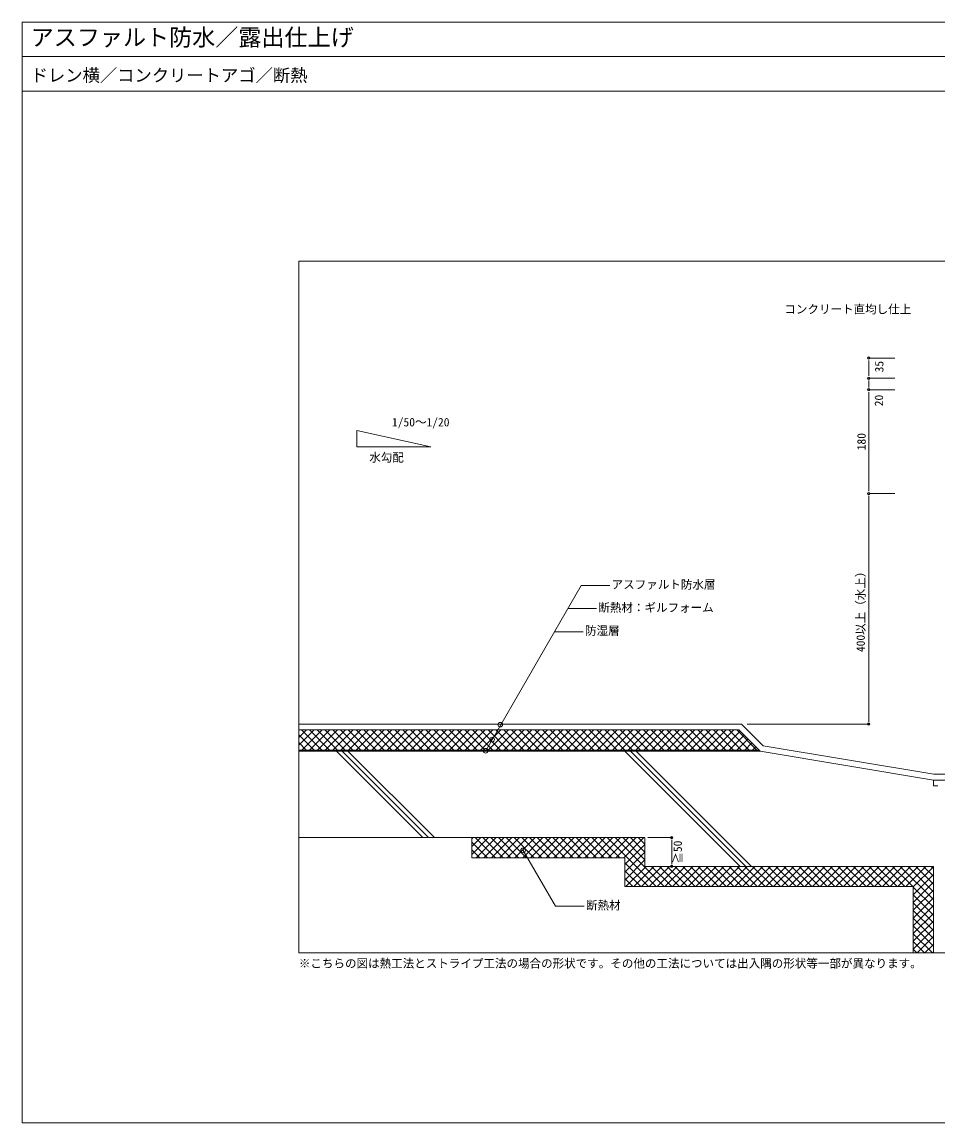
# Model space of a CAD drawing. Units: millimetres, scale not verified. Extents: x -1380 to 1380, y -955 to 955.
# Drawn here: x -1380 to 208, y -955 to 955 of the extents above; entities that cross this region are included whole.
import ezdxf
from ezdxf.enums import TextEntityAlignment as Align

# ---------------------------------------------------------------- set-up
doc = ezdxf.new("R2010")
doc.units = ezdxf.units.MM
doc.header["$LTSCALE"] = 3
for name, color, linetype, lineweight in [('0-0_0', 7, 'Continuous', 9), ('0-1_HATCH', 9, 'Continuous', 18), ('0-3_KUTAI', 3, 'Continuous', 18), ('0-4_BOUSUI', 1, 'Continuous', 18), ('0-5_MOJI', 7, 'Continuous', 18), ('0-6_sunpo', 7, 'Continuous', 18), ('0-8_dannnetu', 6, 'Continuous', 18), ('0-A_KANAMONO', 4, 'Continuous', 18), ('0-B_WAKU', 7, 'Continuous', 18)]:
    doc.layers.add(name, color=color, linetype=linetype, lineweight=lineweight)
doc.styles.add('ＭＳ ゴシック', font='')
doc.styles.get('ＭＳ ゴシック').set_extended_font_data('MS Gothic')

# ---------------------------------------------------------------- blocks, each defined once
blk = doc.blocks.new('_DOT')
at = {"layer": '0-0_0'}
for p, q in [((-0.5, 0), (-1, 0)), ((0.25, 0), (-0.25, 0))]:
    blk.add_line(p, q, dxfattribs=at)
blk.add_circle((0, 0), 0.25, dxfattribs=at)

msp = doc.modelspace()

# ---------------------------------------------------------------- linework, layer by layer
at = {"layer": '0-0_0', "lineweight": 18}
msp.add_line((-1380.017, 895.026), (1379.983, 895.026), dxfattribs=at)
msp.add_lwpolyline([(899.983, -659.974), (-900.017, -659.974), (-900.017, 540.026), (899.983, 540.026)], close=True, dxfattribs=at)
at = {"layer": '0-1_HATCH'}
for p, q in [((-900.017, -286.159), (-886.832, -272.974)), ((-900.017, -299.629), (-873.362, -272.974)), ((-873.679, -307.974), (-900.017, -281.636)), ((-860.208, -307.974), (-895.208, -272.974)), ((-894.891, -307.974), (-859.891, -272.974)), ((-846.738, -307.974), (-881.738, -272.974)), ((-881.421, -307.974), (-846.421, -272.974)), ((-833.268, -307.974), (-868.268, -272.974)), ((-867.951, -307.974), (-832.951, -272.974)), ((-819.797, -307.974), (-854.797, -272.974)), ((-854.48, -307.974), (-819.48, -272.974)), ((-806.327, -307.974), (-841.327, -272.974)), ((-841.01, -307.974), (-806.01, -272.974)), ((-792.856, -307.974), (-827.856, -272.974)), ((-827.539, -307.974), (-792.539, -272.974)), ((-779.386, -307.974), (-814.386, -272.974)), ((-814.069, -307.974), (-779.069, -272.974)), ((-765.916, -307.974), (-800.916, -272.974)), ((-800.599, -307.974), (-765.599, -272.974)), ((-752.445, -307.974), (-787.445, -272.974)), ((-787.128, -307.974), (-752.128, -272.974)), ((-738.975, -307.974), (-773.975, -272.974)), ((-773.658, -307.974), (-738.658, -272.974)), ((-725.504, -307.974), (-760.504, -272.974)), ((-760.188, -307.974), (-725.188, -272.974)), ((-712.034, -307.974), (-747.034, -272.974)), ((-746.717, -307.974), (-711.717, -272.974)), ((-698.564, -307.974), (-733.564, -272.974)), ((-733.247, -307.974), (-698.247, -272.974)), ((-685.093, -307.974), (-720.093, -272.974)), ((-719.776, -307.974), (-684.776, -272.974)), ((-671.623, -307.974), (-706.623, -272.974)), ((-706.306, -307.974), (-671.306, -272.974)), ((-658.153, -307.974), (-693.153, -272.974)), ((-692.836, -307.974), (-657.836, -272.974)), ((-644.682, -307.974), (-679.682, -272.974)), ((-679.365, -307.974), (-644.365, -272.974)), ((-631.212, -307.974), (-666.212, -272.974)), ((-665.895, -307.974), (-630.895, -272.974)), ((-617.741, -307.974), (-652.741, -272.974)), ((-652.424, -307.974), (-617.424, -272.974)), ((-604.271, -307.974), (-639.271, -272.974)), ((-638.954, -307.974), (-603.954, -272.974)), ((-590.801, -307.974), (-625.801, -272.974)), ((-625.484, -307.974), (-590.484, -272.974)), ((-577.33, -307.974), (-612.33, -272.974)), ((-612.013, -307.974), (-577.013, -272.974)), ((-563.86, -307.974), (-598.86, -272.974)), ((-598.543, -307.974), (-563.543, -272.974)), ((-550.389, -307.974), (-585.389, -272.974)), ((-585.073, -307.974), (-550.073, -272.974)), ((-536.919, -307.974), (-571.919, -272.974)), ((-571.602, -307.974), (-536.602, -272.974)), ((-523.449, -307.974), (-558.449, -272.974)), ((-558.132, -307.974), (-523.132, -272.974)), ((-509.978, -307.974), (-544.978, -272.974)), ((-544.661, -307.974), (-509.661, -272.974)), ((-496.508, -307.974), (-531.508, -272.974)), ((-531.191, -307.974), (-496.191, -272.974)), ((-483.038, -307.974), (-518.038, -272.974)), ((-517.721, -307.974), (-482.721, -272.974)), ((-469.567, -307.974), (-504.567, -272.974)), ((-504.25, -307.974), (-469.25, -272.974)), ((-456.097, -307.974), (-491.097, -272.974)), ((-490.78, -307.974), (-455.78, -272.974)), ((-442.626, -307.974), (-477.626, -272.974)), ((-477.309, -307.974), (-442.309, -272.974)), ((-429.156, -307.974), (-464.156, -272.974)), ((-463.839, -307.974), (-428.839, -272.974)), ((-415.686, -307.974), (-450.686, -272.974)), ((-450.369, -307.974), (-415.369, -272.974)), ((-402.215, -307.974), (-437.215, -272.974)), ((-436.898, -307.974), (-401.898, -272.974)), ((-388.745, -307.974), (-423.745, -272.974)), ((-423.428, -307.974), (-388.428, -272.974)), ((-375.275, -307.974), (-410.275, -272.974)), ((-409.958, -307.974), (-374.958, -272.974)), ((-361.804, -307.974), (-396.804, -272.974)), ((-396.487, -307.974), (-361.487, -272.974)), ((-348.334, -307.974), (-383.334, -272.974)), ((-383.017, -307.974), (-348.017, -272.974)), ((-334.863, -307.974), (-369.863, -272.974)), ((-369.546, -307.974), (-334.546, -272.974)), ((-321.393, -307.974), (-356.393, -272.974)), ((-356.076, -307.974), (-321.076, -272.974)), ((-307.923, -307.974), (-342.923, -272.974)), ((-342.606, -307.974), (-307.606, -272.974)), ((-294.452, -307.974), (-329.452, -272.974)), ((-329.135, -307.974), (-294.135, -272.974)), ((-280.982, -307.974), (-315.982, -272.974)), ((-315.665, -307.974), (-280.665, -272.974)), ((-267.511, -307.974), (-302.511, -272.974)), ((-302.194, -307.974), (-267.194, -272.974)), ((-254.041, -307.974), (-289.041, -272.974)), ((-288.724, -307.974), (-253.724, -272.974)), ((-240.571, -307.974), (-275.571, -272.974)), ((-275.254, -307.974), (-240.254, -272.974)), ((-227.1, -307.974), (-262.1, -272.974)), ((-261.783, -307.974), (-226.783, -272.974)), ((-213.63, -307.974), (-248.63, -272.974)), ((-248.313, -307.974), (-213.313, -272.974)), ((-200.16, -307.974), (-235.16, -272.974)), ((-234.843, -307.974), (-199.843, -272.974)), ((-186.689, -307.974), (-221.689, -272.974)), ((-221.372, -307.974), (-186.372, -272.974)), ((-173.219, -307.974), (-208.219, -272.974)), ((-207.902, -307.974), (-172.902, -272.974)), ((-159.748, -307.974), (-194.748, -272.974)), ((-194.431, -307.974), (-159.431, -272.974)), ((-146.278, -307.974), (-181.278, -272.974)), ((-180.961, -307.974), (-145.961, -272.974)), ((-132.808, -307.974), (-167.808, -272.974)), ((-167.491, -307.974), (-134.754, -275.238)), ((-119.337, -307.974), (-154.337, -272.974)), ((-154.02, -307.974), (-128.018, -281.973)), ((-105.867, -307.974), (-140.867, -272.974)), ((-887.149, -307.974), (-900.017, -295.107)), ((-140.55, -307.974), (-121.283, -288.708)), ((-127.079, -307.974), (-114.548, -295.443)), ((-113.609, -307.974), (-107.813, -302.178)), ((-685.017, -459.974), (-835.017, -309.974)), ((-675.017, -459.974), (-825.017, -309.974)), ((-665.017, -459.974), (-815.017, -309.974)), ((-135.017, -509.974), (-335.017, -309.974)), ((-125.017, -509.974), (-325.017, -309.974)), ((-115.017, -509.974), (-315.017, -309.974)), ((-600.296, -462.128), (-598.142, -459.974)), ((-600.296, -475.598), (-584.672, -459.974)), ((-600.296, -489.069), (-571.201, -459.974)), ((-572.863, -494.974), (-600.296, -467.542)), ((-559.393, -494.974), (-594.393, -459.974)), ((-592.731, -494.974), (-557.731, -459.974)), ((-545.923, -494.974), (-580.923, -459.974)), ((-579.261, -494.974), (-544.261, -459.974)), ((-532.452, -494.974), (-567.452, -459.974)), ((-565.79, -494.974), (-530.79, -459.974)), ((-518.982, -494.974), (-553.982, -459.974)), ((-552.32, -494.974), (-517.32, -459.974)), ((-505.511, -494.974), (-540.511, -459.974)), ((-538.849, -494.974), (-503.849, -459.974)), ((-492.041, -494.974), (-527.041, -459.974)), ((-525.379, -494.974), (-490.379, -459.974)), ((-478.571, -494.974), (-513.571, -459.974)), ((-511.909, -494.974), (-476.909, -459.974)), ((-465.1, -494.974), (-500.1, -459.974)), ((-498.438, -494.974), (-463.438, -459.974)), ((-451.63, -494.974), (-486.63, -459.974)), ((-484.968, -494.974), (-449.968, -459.974)), ((-438.16, -494.974), (-473.16, -459.974)), ((-471.498, -494.974), (-436.498, -459.974)), ((-424.689, -494.974), (-459.689, -459.974)), ((-458.027, -494.974), (-423.027, -459.974)), ((-411.219, -494.974), (-446.219, -459.974)), ((-444.557, -494.974), (-409.557, -459.974)), ((-397.748, -494.974), (-432.748, -459.974)), ((-431.086, -494.974), (-396.086, -459.974)), ((-384.278, -494.974), (-419.278, -459.974)), ((-417.616, -494.974), (-382.616, -459.974)), ((-370.808, -494.974), (-405.808, -459.974)), ((-404.146, -494.974), (-369.146, -459.974)), ((-357.337, -494.974), (-392.337, -459.974)), ((-390.675, -494.974), (-355.675, -459.974)), ((-343.867, -494.974), (-378.867, -459.974)), ((-377.205, -494.974), (-342.205, -459.974)), ((-280.396, -544.974), (-365.396, -459.974)), ((-363.734, -494.974), (-328.734, -459.974)), ((-266.926, -544.974), (-351.926, -459.974)), ((-350.264, -494.974), (-315.264, -459.974)), ((-300.017, -498.413), (-338.456, -459.974)), ((-336.794, -494.974), (-301.794, -459.974)), ((-335.017, -506.668), (-300.017, -471.668)), ((-300.017, -484.943), (-324.985, -459.974)), ((-300.017, -471.473), (-311.515, -459.974)), ((-586.334, -494.974), (-600.296, -481.013)), ((-599.804, -494.974), (-600.296, -494.483)), ((-335.017, -520.138), (-300.017, -485.138)), ((-335.017, -533.609), (-300.017, -498.609)), ((-293.867, -544.974), (-335.017, -503.825)), ((-332.912, -544.974), (-297.912, -509.974)), ((-319.442, -544.974), (-284.442, -509.974)), ((-305.971, -544.974), (-270.971, -509.974)), ((-292.501, -544.974), (-257.501, -509.974)), ((-253.456, -544.974), (-288.456, -509.974)), ((-279.031, -544.974), (-244.031, -509.974)), ((-239.985, -544.974), (-274.985, -509.974)), ((-265.56, -544.974), (-230.56, -509.974)), ((-226.515, -544.974), (-261.515, -509.974)), ((-252.09, -544.974), (-217.09, -509.974)), ((-213.045, -544.974), (-248.045, -509.974)), ((-238.619, -544.974), (-203.619, -509.974)), ((-199.574, -544.974), (-234.574, -509.974)), ((-225.149, -544.974), (-190.149, -509.974)), ((-186.104, -544.974), (-221.104, -509.974)), ((-211.679, -544.974), (-176.679, -509.974)), ((-172.633, -544.974), (-207.633, -509.974)), ((-198.208, -544.974), (-163.208, -509.974)), ((-159.163, -544.974), (-194.163, -509.974)), ((-184.738, -544.974), (-149.738, -509.974)), ((-145.693, -544.974), (-180.693, -509.974)), ((-171.268, -544.974), (-136.268, -509.974)), ((-132.222, -544.974), (-167.222, -509.974)), ((-157.797, -544.974), (-122.797, -509.974)), ((-118.752, -544.974), (-153.752, -509.974)), ((-144.327, -544.974), (-109.327, -509.974)), ((-105.281, -544.974), (-140.281, -509.974)), ((-130.856, -544.974), (-95.856, -509.974)), ((-91.811, -544.974), (-126.811, -509.974)), ((-117.386, -544.974), (-82.386, -509.974)), ((-78.341, -544.974), (-113.341, -509.974)), ((-103.916, -544.974), (-68.916, -509.974)), ((-64.87, -544.974), (-99.87, -509.974)), ((-90.445, -544.974), (-55.445, -509.974)), ((-51.4, -544.974), (-86.4, -509.974)), ((-76.975, -544.974), (-41.975, -509.974)), ((-37.93, -544.974), (-72.93, -509.974)), ((-63.504, -544.974), (-28.504, -509.974)), ((-24.459, -544.974), (-59.459, -509.974)), ((-50.034, -544.974), (-15.034, -509.974)), ((-10.989, -544.974), (-45.989, -509.974)), ((-36.564, -544.974), (-1.564, -509.974)), ((2.482, -544.974), (-32.518, -509.974)), ((-23.093, -544.974), (11.907, -509.974)), ((15.952, -544.974), (-19.048, -509.974)), ((-9.623, -544.974), (25.377, -509.974)), ((29.422, -544.974), (-5.578, -509.974)), ((3.847, -544.974), (38.847, -509.974)), ((42.893, -544.974), (7.893, -509.974)), ((17.318, -544.974), (52.318, -509.974)), ((56.363, -544.974), (21.363, -509.974)), ((30.788, -544.974), (65.788, -509.974)), ((69.834, -544.974), (34.834, -509.974)), ((44.259, -544.974), (79.259, -509.974)), ((83.304, -544.974), (48.304, -509.974)), ((57.729, -544.974), (92.729, -509.974)), ((96.774, -544.974), (61.774, -509.974)), ((71.199, -544.974), (106.199, -509.974)), ((110.245, -544.974), (75.245, -509.974)), ((84.67, -544.974), (119.67, -509.974)), ((123.715, -544.974), (88.715, -509.974)), ((98.14, -544.974), (133.14, -509.974)), ((137.185, -544.974), (102.185, -509.974)), ((111.611, -544.974), (146.611, -509.974)), ((150.656, -544.974), (115.656, -509.974)), ((125.081, -544.974), (160.081, -509.974)), ((164.126, -544.974), (129.126, -509.974)), ((138.551, -544.974), (173.551, -509.974)), ((199.983, -567.361), (142.597, -509.974)), ((152.022, -544.974), (187.022, -509.974)), ((199.983, -553.891), (156.067, -509.974)), ((164.983, -545.483), (199.983, -510.483)), ((199.983, -540.42), (169.537, -509.974)), ((199.983, -526.95), (183.008, -509.974)), ((199.983, -513.48), (196.478, -509.974)), ((-307.337, -544.974), (-335.017, -517.295)), ((-320.808, -544.974), (-335.017, -530.765)), ((164.983, -558.954), (199.983, -523.954)), ((-334.278, -544.974), (-335.017, -544.236)), ((164.983, -572.424), (199.983, -537.424)), ((199.983, -580.831), (164.983, -545.831)), ((164.983, -585.894), (199.983, -550.894)), ((199.983, -594.302), (164.983, -559.302)), ((164.983, -599.365), (199.983, -564.365)), ((199.983, -607.772), (164.983, -572.772)), ((164.983, -612.835), (199.983, -577.835)), ((199.983, -621.243), (164.983, -586.243)), ((164.983, -626.306), (199.983, -591.306)), ((199.983, -634.713), (164.983, -599.713)), ((164.983, -639.776), (199.983, -604.776)), ((199.983, -648.183), (164.983, -613.183)), ((164.983, -653.246), (199.983, -618.246)), ((198.304, -659.974), (164.983, -626.654)), ((184.834, -659.974), (164.983, -640.124)), ((171.725, -659.974), (199.983, -631.717)), ((185.196, -659.974), (199.983, -645.187)), ((171.363, -659.974), (164.983, -653.595)), ((198.666, -659.974), (199.983, -658.658))]:
    msp.add_line(p, q, dxfattribs=at)
at = {"layer": '0-3_KUTAI'}
for p, q in [((-900.017, -309.974), (-100.017, -309.974)), ((-100.017, -309.974), (199.983, -359.974))]:
    msp.add_line(p, q, dxfattribs=at)
msp.add_lwpolyline([(-900.017, -459.974), (-300.017, -459.974), (-300.017, -509.974), (199.983, -509.974), (199.983, -659.974)], dxfattribs=at)
at = {"layer": '0-4_BOUSUI'}
for p, q in [((-900.017, -307.974), (-102.017, -307.974)), ((-102.017, -307.974), (-100.017, -309.974))]:
    msp.add_line(p, q, dxfattribs=at)
for points in [[(-95.212, -300.637), (-132.875, -262.974), (-900.017, -262.974)], [(292.983, -349.974), (200.811, -349.974), (-95.212, -300.637)]]:
    msp.add_lwpolyline(points, dxfattribs=at)
at = {"layer": '0-5_MOJI'}
for p, q in [((-799.385, 246.556), (-799.385, 218.05)), ((-433.831, -62.656), (-383.831, -62.656)), ((-456.925, -102.656), (-406.925, -102.656))]:
    msp.add_line(p, q, dxfattribs=at)
for points in [[(-799.385, 218.05), (-671.006, 218.05), (-799.385, 246.556)], [(-360.737, -22.656), (-410.737, -22.656), (-576.134, -309.132)], [(-405.239, -579.108), (-455.239, -579.108), (-511.254, -482.086)]]:
    msp.add_lwpolyline(points, dxfattribs=at)
for centre in [(-550.918, -263.913), (-564.957, -289.773), (-576.134, -309.132), (-511.254, -482.086)]:
    msp.add_circle(centre, 4, dxfattribs=at)
at = {"layer": '0-6_sunpo'}
for p, q in [((133.062, 372.026), (88.062, 372.026)), ((88.062, 364.026), (88.062, 345.026)), ((133.062, 337.026), (88.062, 337.026)), ((133.062, 337.026), (88.062, 337.026)), ((88.062, 329.026), (88.062, 325.026)), ((133.062, 317.026), (88.062, 317.026)), ((133.062, 317.026), (88.062, 317.026)), ((88.062, 309.026), (88.062, 145.026)), ((128.062, 137.026), (88.062, 137.026)), ((133.062, 137.026), (88.062, 137.026)), ((88.062, 129.026), (88.062, -254.974)), ((-122.875, -262.974), (88.062, -262.974)), ((-295.017, -459.974), (-253.459, -459.974)), ((-253.459, -467.974), (-253.459, -501.974)), ((-295.017, -509.974), (-253.459, -509.974))]:
    msp.add_line(p, q, dxfattribs=at)
at = {"layer": '0-8_dannnetu'}
for p, q in [((-900.017, -272.974), (-137.017, -272.974)), ((-102.017, -307.974), (-137.017, -272.974)), ((-600.296, -459.974), (-600.296, -494.974))]:
    msp.add_line(p, q, dxfattribs=at)
msp.add_lwpolyline([(-600.296, -494.974), (-335.017, -494.974), (-335.017, -544.974), (164.983, -544.974), (164.983, -659.974)], dxfattribs=at)
at = {"layer": '0-A_KANAMONO'}
msp.add_line((199.983, -359.974), (302.983, -359.974), dxfattribs=at)
msp.add_lwpolyline([(199.983, -359.974), (199.983, -369.974), (207.983, -369.974)], dxfattribs=at)
at = {"layer": '0-B_WAKU'}
for points in [[(1379.983, 835.026), (-1380.017, 835.026), (-1380.017, 955.026), (1379.983, 955.026)], [(-1380.017, -954.974), (1379.983, -954.974), (1379.983, 955.026), (-1380.017, 955.026)]]:
    msp.add_lwpolyline(points, close=True, dxfattribs=at)

# ---------------------------------------------------------------- block references
at = {"layer": '0-6_sunpo', "xscale": 8, "yscale": 8}
for p, rotation in [((88.062, 372.026), 90), ((88.062, 337.026), 270), ((88.062, 337.026), 90), ((88.062, 317.026), 270), ((88.062, 317.026), 90), ((88.062, 137.026), 270), ((88.062, 137.026), 90), ((88.062, -262.974), 270), ((-253.459, -459.974), 90), ((-253.459, -509.974), 270)]:
    msp.add_blockref('_DOT', p, dxfattribs=dict(at, rotation=rotation))

# ---------------------------------------------------------------- texts
at = {"layer": '0-5_MOJI', "style": 'ＭＳ ゴシック'}
for s, p in [('コンクリート直均し仕上', (-58.326, 444.999)), ('1/50～1/20', (-738.666, 249.101)), ('水勾配', (-777.999, 187.783)), ('アスファルト防水層', (-357.737, -32.656)), ('断熱材：ギルフォーム', (-380.831, -72.656)), ('防湿層', (-403.925, -112.656)), ('断熱材', (-402.239, -589.108)), ('※こちらの図は熱工法とストライプ工法の場合の形状です。その他の工法については出入隅の形状等一部が異なります。', (-900.017, -689.974))]:
    msp.add_text(s, height=14.66, dxfattribs=at).set_placement(p, align=Align.BOTTOM_LEFT)
at = {"layer": '0-6_sunpo', "style": 'ＭＳ ゴシック'}
for s, p in [('35', (117.831, 347.192)), ('20', (117.212, 288.42)), ('180', (87.062, 212.026)), ('400以上（水上）', (85.59, -137.974)), ('≧50', (-231.596, -504.974))]:
    msp.add_text(s, height=14.66, rotation=90, dxfattribs=at).set_placement(p, align=Align.BOTTOM_LEFT)
at = {"layer": '0-B_WAKU', "style": 'ＭＳ ゴシック'}
for s, height, p in [('アスファルト防水／露出仕上げ', 29.33, (-1365.017, 905.026)), ('ドレン横／コンクリートアゴ／断熱', 21.99, (-1365.017, 845.026))]:
    msp.add_text(s, height=height, dxfattribs=at).set_placement(p, align=Align.BOTTOM_LEFT)

doc.saveas('drawing.dxf')
